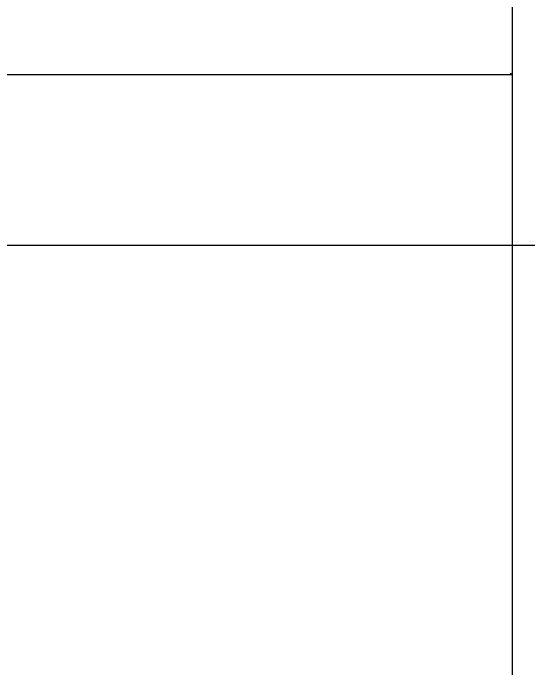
# Model space of a CAD drawing. Header units: feet. Extents: x 201443 to 201886, y 744072 to 744469.
# Drawn here: x 201858.13 to 201870.4, y 744370.86 to 744386.47 of the extents above; entities that cross this region are included whole.
import ezdxf

# ---------------------------------------------------------------- set-up
doc = ezdxf.new("R2010")
doc.units = ezdxf.units.FT
doc.header["$LTSCALE"] = 6.25
doc.header["$MEASUREMENT"] = 0
doc.layers.get('0').update_dxf_attribs({"linetype": 'CONTINUOUS'})

msp = doc.modelspace()

# ---------------------------------------------------------------- linework, layer by layer
for points in [[(201470, 744400), (201870, 744400), (201870, 744100), (201470, 744100), (201470, 744400), (201463.75, 744400)], [(201470, 744400), (201870, 744400), (201870, 744100), (201870, 744093.75)], [(201870, 744385), (201581.25, 744385)], [(201851.238, 744380.944), (201883.238, 744380.944)]]:
    msp.add_lwpolyline(points)
for p in [(201869.97, 744385.02), (201870, 744385)]:
    msp.add_point(p)

doc.saveas('drawing.dxf')
